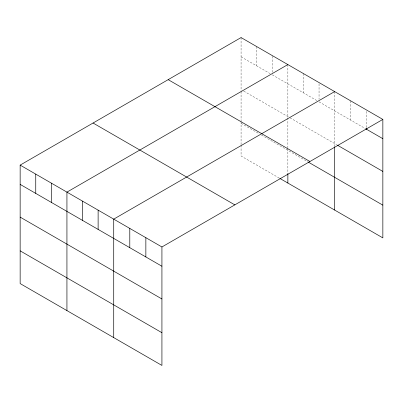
<?xml version="1.0" encoding="UTF-8"?>
<svg xmlns="http://www.w3.org/2000/svg" width="403" height="403" viewBox="0 0 403 403"><rect width="100%" height="100%" fill="white"/><g stroke="black" fill="none" stroke-linecap="round" stroke-linejoin="round"><path stroke-width="0.3" stroke-dasharray="2.02 1.51" d="M241.075 56.833L270.116 73.598M272.267 74.842L316.899 100.609M319.05 101.853L365.173 128.481M243.765 91.123L289.475 117.51M290.014 117.822L336.787 144.828M241.075 123.298L259.361 133.851M261.512 135.096L307.756 161.794M279.259 178.076L241.075 156.032L241.075 145.332M366.78 111.384L366.78 127.544M350.716 100.866L350.716 120.134M334.646 91.587L334.646 146.093M319.05 83.829L319.05 99.365M303.454 73.578L303.454 92.851M287.863 64.576L287.863 116.583M287.863 117.832L287.863 147.81M287.863 148.435L287.863 173.602M272.267 56.193L272.267 72.354M256.671 46.567L256.671 65.835M241.075 37.565L241.075 90.816M241.075 91.441L241.075 120.799M241.075 121.424L241.075 144.702"/><path stroke-width="0.6" d="M20.15 165.114L161.925 246.968L161.925 365.435L20.15 283.581L20.15 165.114L241.075 37.565L382.85 119.419L382.85 237.886L279.793 178.388M287.863 64.576L66.933 192.125L66.933 310.592M334.646 91.587L113.722 219.136L113.722 337.603M161.925 246.968L382.85 119.419M365.712 128.794L382.85 138.687M337.326 145.14L382.85 171.421M168.172 79.658L309.942 161.507M308.295 162.107L382.85 205.147M93.058 123.026L234.828 204.875M20.15 184.383L161.925 266.237M20.15 217.121L161.925 298.971M20.15 250.847L161.925 332.702M366.78 128.169L366.78 129.408M334.646 146.717L334.646 210.054M287.863 173.602L287.863 183.043M145.856 237.689L145.856 256.958M129.791 228.415L129.791 247.684M98.125 210.134L98.125 229.403M82.529 201.132L82.529 220.401M51.342 183.123L51.342 202.392M35.746 174.121L35.746 193.39"/></g></svg>
